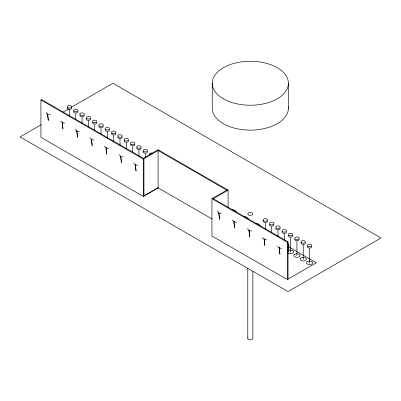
<?xml version="1.0" encoding="UTF-8"?>
<svg xmlns="http://www.w3.org/2000/svg" width="401" height="401" viewBox="0 0 401 401"><rect width="100%" height="100%" fill="white"/><g stroke="black" fill="none" stroke-linecap="round" stroke-linejoin="round"><path stroke-width="0.6" d="M287.738 252.61L288.895 245.282M287.768 251.277L288.359 250.605L290.108 250.089L292.043 250.264L293.432 251.066L293.738 252.184L292.85 253.196L291.101 253.708L289.161 253.532L287.778 252.73M212.159 219.046L158.079 187.828L143.267 196.38L40.922 137.292L40.922 99.969L41.599 99.583L143.939 158.671L143.939 195.989M41.118 124.736L20.05 136.901L288.033 291.622L380.95 237.973L112.967 83.258L71.373 107.273M63.268 111.949L68.671 108.831M143.267 158.28L158.079 149.728L228.104 190.159L228.104 207.573M40.922 99.969L143.267 159.062L158.756 150.119M143.939 195.939L158.225 187.693M212.62 198.32L288.033 241.863L288.033 279.181L287.357 279.567L211.949 236.029L211.949 198.711L227.432 189.768M213.292 198.711L228.104 190.159M211.949 198.711L287.357 242.249L288.033 241.863M288.033 279.126L316.309 262.8L288.149 246.54M226.76 190.159L158.079 150.505L158.079 187.828M279.948 254.309L279.146 247.612L279.858 253.828M264.866 245.602L264.064 238.906L264.775 245.121M249.783 236.896L248.981 230.199L249.693 236.415M234.7 228.189L233.898 221.492L234.615 227.703M219.618 219.477L218.816 212.786L219.532 218.996M136.089 171.252L135.282 164.555L135.999 170.771M121.468 162.811L120.661 156.114L121.378 162.33M106.846 154.37L106.044 147.673L106.761 153.889M92.225 145.929L91.423 139.232L92.14 145.448M77.604 137.488L76.802 130.791L77.518 137.007M62.982 129.047L62.18 122.35L62.897 128.566M48.366 120.606L47.559 113.909L48.275 120.125M309.562 248.59L309.562 263.101M303.241 244.941L303.241 259.452M296.925 241.292L296.925 255.808M290.605 237.643L290.605 252.159M288.414 83.253L288.414 108.135M287.357 242.249L287.357 279.567M284.284 233.999L284.284 240.044M277.968 230.349L277.968 236.395M271.647 226.7L271.647 232.745M265.327 223.051L265.327 229.101M252.866 271.382L252.866 338.269A2.541 1.464 0 0 1 249.828 339.707A2.541 1.464 0 0 1 247.978 337.707M247.788 268.259L247.788 338.269M212.239 83.253L212.239 108.135A38.09 21.99 0 0 0 251.317 130.114A38.09 21.99 0 0 0 288.364 106.987M145.272 153.738L145.272 157.367M143.267 159.062L143.267 196.38M138.952 150.089L138.952 156.134M132.631 146.44L132.631 152.49M126.315 142.791L126.315 148.841M119.994 139.142L119.994 145.192M113.678 135.498L113.678 141.543M107.358 131.849L107.358 137.894M101.037 128.2L101.037 134.245M94.721 124.551L94.721 130.601M88.4 120.901L88.4 126.952M82.08 117.257L82.08 123.302M75.764 113.608L75.764 119.653M69.443 109.959L69.443 116.004M255.552 223.237A5.078 2.932 0 0 1 260.028 225.823M243.768 216.435A5.078 2.932 0 0 1 248.244 219.016M231.984 209.628A5.078 2.932 0 0 1 236.465 212.214M311.707 246.445A2.221 1.283 0 0 1 309.562 248.059A2.221 1.283 0 0 1 307.417 246.445M305.387 242.795A2.221 1.283 0 0 1 303.241 244.41A2.221 1.283 0 0 1 301.096 242.795M299.071 239.146A2.221 1.283 0 0 1 296.925 240.76A2.221 1.283 0 0 1 294.775 239.146M292.75 235.497A2.221 1.283 0 0 1 290.605 237.111A2.221 1.283 0 0 1 288.459 235.497M286.429 231.848A2.221 1.283 0 0 1 284.284 233.467A2.221 1.283 0 0 1 282.139 231.848M280.114 228.204A2.221 1.283 0 0 1 277.968 229.818A2.221 1.283 0 0 1 275.818 228.204M273.793 224.555A2.221 1.283 0 0 1 271.647 226.169A2.221 1.283 0 0 1 269.502 224.555M267.477 220.906A2.221 1.283 0 0 1 265.327 222.52A2.221 1.283 0 0 1 263.181 220.906M149.443 154.606A2.221 1.283 0 0 1 152.164 153.037M147.418 151.593A2.221 1.283 0 0 1 145.272 153.207A2.221 1.283 0 0 1 143.122 151.593M141.097 147.944A2.221 1.283 0 0 1 138.952 149.558A2.221 1.283 0 0 1 136.806 147.944M134.781 144.295A2.221 1.283 0 0 1 132.631 145.909A2.221 1.283 0 0 1 130.485 144.295M128.46 140.646A2.221 1.283 0 0 1 126.315 142.26A2.221 1.283 0 0 1 124.17 140.646M122.14 136.997A2.221 1.283 0 0 1 119.994 138.611A2.221 1.283 0 0 1 117.849 136.997M115.824 133.353A2.221 1.283 0 0 1 113.678 134.967A2.221 1.283 0 0 1 111.528 133.353M109.503 129.703A2.221 1.283 0 0 1 107.358 131.317A2.221 1.283 0 0 1 105.212 129.703M103.182 126.054A2.221 1.283 0 0 1 101.037 127.668A2.221 1.283 0 0 1 98.892 126.054M96.867 122.405A2.221 1.283 0 0 1 94.721 124.019A2.221 1.283 0 0 1 92.576 122.405M90.546 118.756A2.221 1.283 0 0 1 88.4 120.37A2.221 1.283 0 0 1 86.255 118.756M84.23 115.107A2.221 1.283 0 0 1 82.08 116.726A2.221 1.283 0 0 1 79.934 115.107M77.909 111.463A2.221 1.283 0 0 1 75.764 113.077A2.221 1.283 0 0 1 73.619 111.463M71.589 107.814A2.221 1.283 0 0 1 69.443 109.428A2.221 1.283 0 0 1 67.298 107.814M287.707 243.267A5.714 3.298 0 0 1 287.707 247.297M281.708 248.47A5.714 3.298 0 0 1 277.667 246.134M266.625 239.758A5.714 3.298 0 0 1 262.585 237.427M251.542 231.051A5.714 3.298 0 0 1 247.502 228.72M236.46 222.344A5.714 3.298 0 0 1 232.42 220.014M221.377 213.638A5.714 3.298 0 0 1 217.337 211.307M137.844 165.412A5.714 3.298 0 0 1 133.804 163.077M123.222 156.971A5.714 3.298 0 0 1 119.182 154.636M108.606 148.53A5.714 3.298 0 0 1 104.566 146.195M93.984 140.089A5.714 3.298 0 0 1 89.944 137.754M79.363 131.648A5.714 3.298 0 0 1 75.323 129.312M64.741 123.207A5.714 3.298 0 0 1 60.701 120.871M50.12 114.766A5.714 3.298 0 0 1 46.08 112.43M294.68 254.249L293.788 255.262L294.093 256.379L295.482 257.181L297.422 257.357L299.166 256.84L300.058 255.833L299.753 254.715L298.364 253.913L296.424 253.738L294.68 254.249M300.996 257.898L300.108 258.911L300.414 260.028L301.803 260.825L303.737 261.006L305.487 260.49L306.379 259.482L306.068 258.364L304.685 257.562L302.745 257.387L300.996 257.898M307.316 261.547L306.424 262.555L306.735 263.678L308.118 264.475L310.058 264.655L311.808 264.139L312.695 263.131L312.389 262.013L311.001 261.211L309.066 261.031L307.316 261.547M249.056 215.142A2.541 1.464 0 0 0 252.866 213.873A2.541 1.464 0 0 0 249.056 212.6A2.541 1.464 0 0 0 249.056 215.142M223.392 98.801A38.09 21.99 0 0 0 287.116 88.947A38.09 21.99 0 0 0 240.47 62.015A38.09 21.99 0 0 0 223.392 98.801M307.988 246.384A2.221 1.283 0 0 0 311.707 245.813A2.221 1.283 0 0 0 308.986 244.239A2.221 1.283 0 0 0 307.988 246.384M301.672 242.74A2.221 1.283 0 0 0 305.387 242.164A2.221 1.283 0 0 0 302.665 240.59A2.221 1.283 0 0 0 301.672 242.74M295.352 239.091A2.221 1.283 0 0 0 299.071 238.515A2.221 1.283 0 0 0 296.349 236.946A2.221 1.283 0 0 0 295.352 239.091M289.031 235.442A2.221 1.283 0 0 0 292.75 234.866A2.221 1.283 0 0 0 290.028 233.297A2.221 1.283 0 0 0 289.031 235.442M282.715 231.793A2.221 1.283 0 0 0 286.429 231.217A2.221 1.283 0 0 0 283.713 229.648A2.221 1.283 0 0 0 282.715 231.793M276.394 228.144A2.221 1.283 0 0 0 280.114 227.573A2.221 1.283 0 0 0 277.392 225.999A2.221 1.283 0 0 0 276.394 228.144M270.079 224.5A2.221 1.283 0 0 0 273.793 223.923A2.221 1.283 0 0 0 271.071 222.349A2.221 1.283 0 0 0 270.079 224.5M263.758 220.851A2.221 1.283 0 0 0 267.477 220.274A2.221 1.283 0 0 0 264.755 218.705A2.221 1.283 0 0 0 263.758 220.851M143.698 151.533A2.221 1.283 0 0 0 147.418 150.961A2.221 1.283 0 0 0 144.696 149.388A2.221 1.283 0 0 0 143.698 151.533M137.383 147.884A2.221 1.283 0 0 0 141.097 147.312A2.221 1.283 0 0 0 138.375 145.738A2.221 1.283 0 0 0 137.383 147.884M131.062 144.24A2.221 1.283 0 0 0 134.781 143.663A2.221 1.283 0 0 0 132.059 142.089A2.221 1.283 0 0 0 131.062 144.24M124.741 140.591A2.221 1.283 0 0 0 128.46 140.014A2.221 1.283 0 0 0 125.739 138.445A2.221 1.283 0 0 0 124.741 140.591M118.425 136.941A2.221 1.283 0 0 0 122.14 136.365A2.221 1.283 0 0 0 119.418 134.796A2.221 1.283 0 0 0 118.425 136.941M112.105 133.292A2.221 1.283 0 0 0 115.824 132.716A2.221 1.283 0 0 0 113.102 131.147A2.221 1.283 0 0 0 112.105 133.292M105.784 129.643A2.221 1.283 0 0 0 109.503 129.072A2.221 1.283 0 0 0 106.781 127.498A2.221 1.283 0 0 0 105.784 129.643M99.468 125.999A2.221 1.283 0 0 0 103.182 125.423A2.221 1.283 0 0 0 100.466 123.849A2.221 1.283 0 0 0 99.468 125.999M93.147 122.35A2.221 1.283 0 0 0 96.867 121.774A2.221 1.283 0 0 0 94.145 120.205A2.221 1.283 0 0 0 93.147 122.35M86.832 118.701A2.221 1.283 0 0 0 90.546 118.125A2.221 1.283 0 0 0 87.824 116.556A2.221 1.283 0 0 0 86.832 118.701M80.511 115.052A2.221 1.283 0 0 0 84.23 114.475A2.221 1.283 0 0 0 81.508 112.907A2.221 1.283 0 0 0 80.511 115.052M74.19 111.403A2.221 1.283 0 0 0 77.909 110.831A2.221 1.283 0 0 0 75.188 109.257A2.221 1.283 0 0 0 74.19 111.403M67.874 107.759A2.221 1.283 0 0 0 71.589 107.182A2.221 1.283 0 0 0 68.867 105.608A2.221 1.283 0 0 0 67.874 107.759"/></g></svg>
